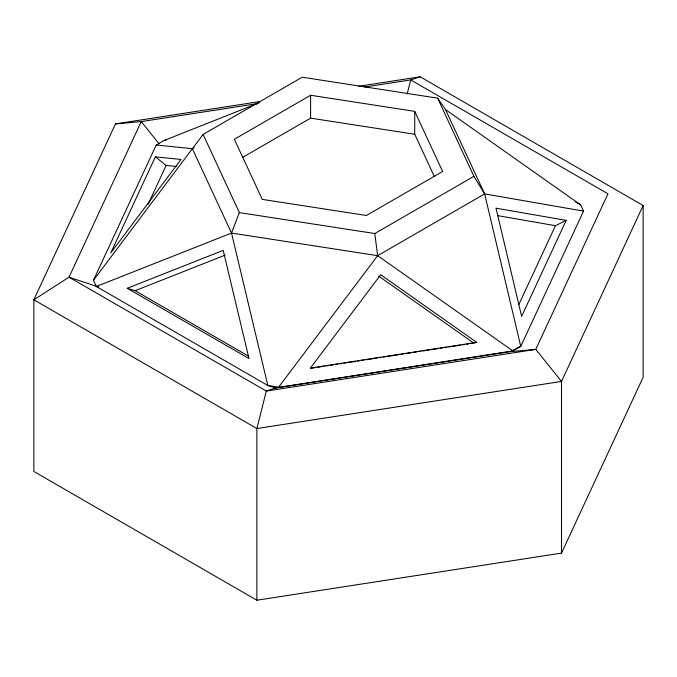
<?xml version="1.0" encoding="UTF-8"?>
<svg xmlns="http://www.w3.org/2000/svg" width="677" height="677" viewBox="0 0 677 677"><rect width="100%" height="100%" fill="white"/><g stroke="black" fill="none" stroke-linecap="round" stroke-linejoin="round"><path stroke-width="1.02" d="M407.139 94.095L410.702 79.911L420.129 76.772L643.15 205.529L643.15 377.207L561.521 553.101L256.871 600.228L33.85 471.471L33.85 299.793L115.479 123.899L260.501 101.465M259.164 102.828L164.105 140.469L156.243 145.005L93.46 280.278L96.337 286.481L231.517 233.066L377.656 255.678L512.895 350.923L275.725 387.929L267.855 385.501L231.517 233.066L239.379 212.603L203.1 134.427L302.221 77.203L437.621 98.148L445.483 109.53L484.647 193.91L520.757 346.379L512.895 350.923L510.018 351.685L275.725 387.929L266.298 391.069L69.029 277.181L33.85 299.793L256.871 428.549L561.521 381.422L643.15 205.529M155.371 156.827L110.808 252.843L181.004 159.442L155.371 156.827L166.119 165.459L176.367 166.5M148.026 204.429L166.119 165.459M518.827 304.591L555.445 225.686L566.192 220.38L521.628 316.396L495.996 208.169L566.192 220.38M445.483 109.53L580.663 204.911L583.54 211.114L520.757 346.379L510.018 351.685L535.769 349.383L561.521 381.422L561.521 553.101M93.46 280.278L203.1 134.427M583.54 211.114L484.647 193.91L377.656 255.678L278.602 387.168L267.855 385.501L96.337 286.481L98.309 287.082M156.243 145.005L192.353 148.686L194.189 147.637M310.599 95.254L234.369 139.267L262.27 199.385L366.401 215.489L442.631 171.484L414.73 111.366L310.599 95.254L310.599 118.145L242.535 157.436M239.379 212.603L374.779 233.548L473.9 176.316L437.621 98.148M127.259 288.284L223.207 250.372L249.001 358.573L127.259 288.284L135.121 290.704L248.628 356.237M135.121 290.704L225.196 255.111M474.772 342.85L476.693 342.342L380.702 274.735L310.388 368.068L476.693 342.342M358.573 86.292L420.129 76.772M257.167 103.666L141.231 121.598L115.479 123.899M364.751 87.02L410.702 79.911L607.971 193.808L535.769 349.383L266.298 391.069L256.871 428.549L256.871 600.228M164.105 140.469L166.178 140.147M310.625 368.347L315.82 367.543M317.902 367.222L324.139 366.257M326.212 365.935L328.294 365.614M330.376 365.292L333.49 364.81M335.572 364.488L337.654 364.167M339.727 363.845L341.809 363.524M343.891 363.202L345.964 362.88M348.046 362.559L355.323 361.433M357.397 361.112L359.479 360.79M361.56 360.469L363.634 360.147M365.715 359.825L377.148 358.057M379.23 357.735L381.303 357.414M383.385 357.092L385.467 356.771M387.54 356.449L398.973 354.68M401.055 354.359L403.137 354.037M405.21 353.716L411.447 352.751M413.529 352.429L416.643 351.947M418.724 351.625L420.806 351.304M422.88 350.982L429.116 350.017M431.198 349.696L438.476 348.57M440.549 348.249L442.631 347.927M444.713 347.606L446.786 347.284M448.868 346.962L450.95 346.641M453.023 346.319L460.301 345.194M462.383 344.872L464.456 344.551M466.538 344.229L468.619 343.908M470.693 343.586L473.815 343.104L378.688 276.106M310.599 118.145L414.73 134.258L434.219 176.24M497.637 215.624L555.445 225.686M98.343 286.946L69.029 277.181L141.231 121.598L159.061 143.778M575.188 201.746L580.663 204.911M273.897 386.872L275.725 387.929M473.9 176.316L484.647 193.91M192.353 148.686L231.517 233.066M374.779 233.548L377.656 255.678M414.73 111.366L414.73 134.258"/></g></svg>
